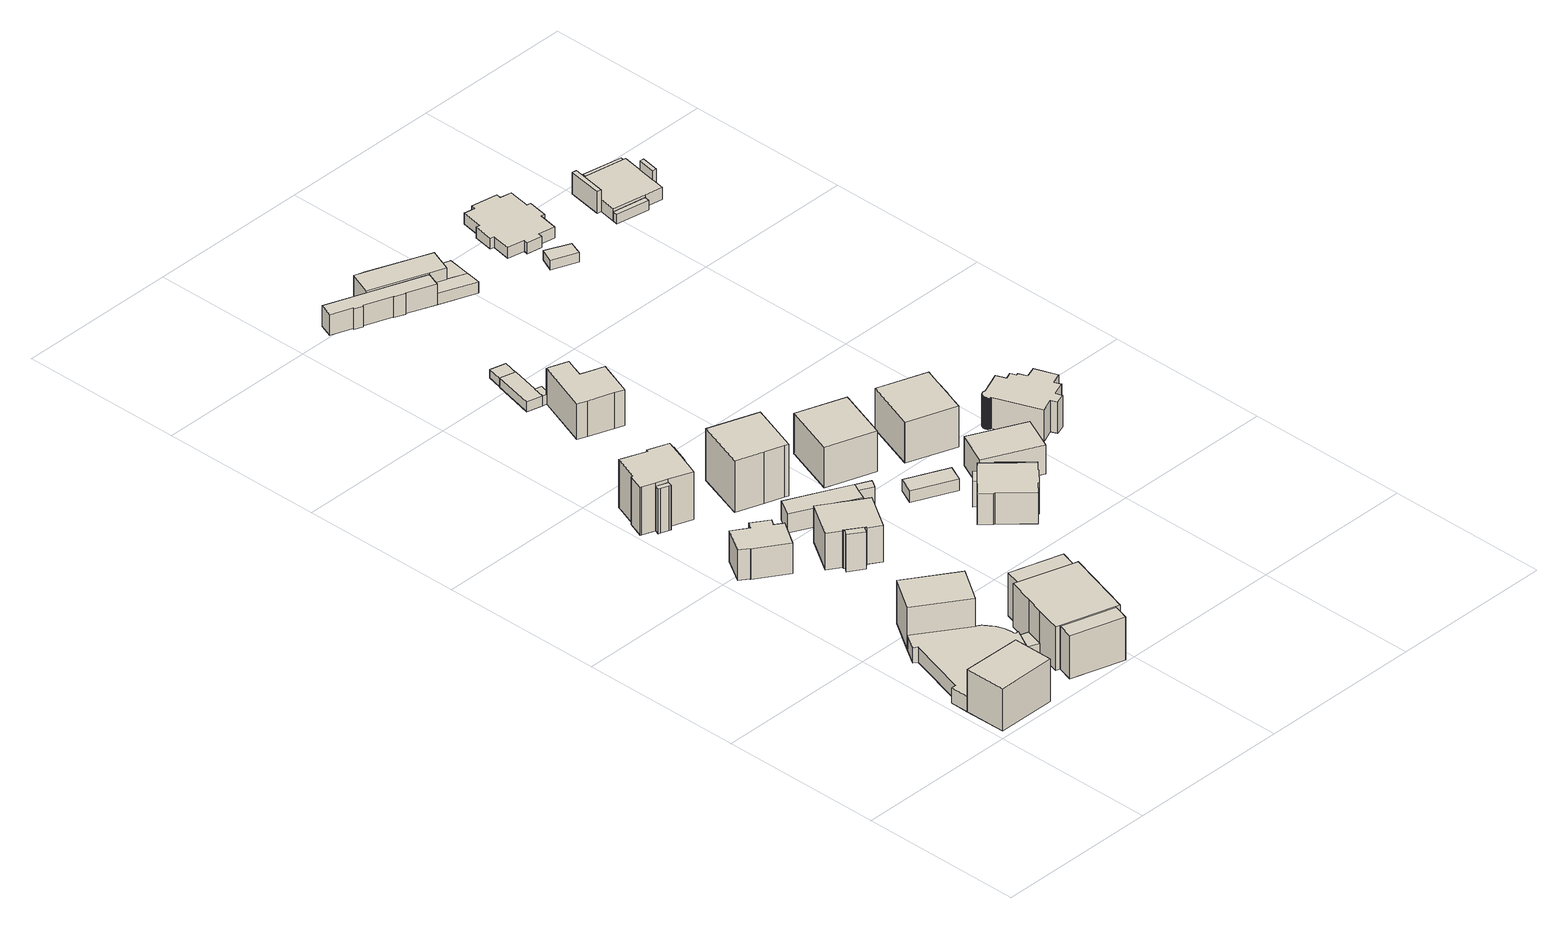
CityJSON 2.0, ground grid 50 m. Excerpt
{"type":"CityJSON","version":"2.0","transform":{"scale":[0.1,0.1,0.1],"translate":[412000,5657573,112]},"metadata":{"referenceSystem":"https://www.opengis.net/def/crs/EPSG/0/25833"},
"CityObjects":{
"building1":{"type":"Building","attributes":{"Gemeindeschluessel":14612000,"Geometrietyp2DReferenz":"3000","function":"31001_9998","roofType":"9999"},"children":["building1-1","building1-2","building1-3","building1-4","building1-5","building1-6","building1-7"]},
"building1-1":{"type":"BuildingPart","attributes":{"Dachtyp_tdc":"tdcPolyFlatRoof","Dachneigung":0,"QualitaetDacherkennung":56,"Geometrietyp2DReferenz":"3000","measuredHeight":13.81,"roofType":"1000"},"parents":["building1"],"geometry":[{"type":"Solid","lod":"1","boundaries":[[[[0,1,2,3]],[[4,5,6,7]],[[3,5,4,0]],[[2,6,5,3]],[[1,7,6,2]],[[0,4,7,1]]]]}]},
"building1-2":{"type":"BuildingPart","attributes":{"Dachtyp_tdc":"tdcFreeFormRoof","Dachneigung":10.01,"QualitaetDacherkennung":7,"Geometrietyp2DReferenz":"3000","measuredHeight":7.67,"roofType":"5000"},"parents":["building1"],"geometry":[{"type":"Solid","lod":"1","boundaries":[[[[8,9,10,11,12,13,14,15,16,17,18,19,20,21,22,23,24,25,26,27,28,29,30,31,32]],[[33,34,35,4,36,7,37,38,39,40,41,42,43,44,45,46,47,48,49,50,51,52,53,54,55]],[[32,34,33,8]],[[31,35,34,32]],[[30,4,35,31]],[[29,36,4,30]],[[28,7,36,29]],[[27,37,7,28]],[[26,38,37,27]],[[25,39,38,26]],[[24,40,39,25]],[[23,41,40,24]],[[22,42,41,23]],[[21,43,42,22]],[[20,44,43,21]],[[19,45,44,20]],[[18,46,45,19]],[[17,47,46,18]],[[16,48,47,17]],[[15,49,48,16]],[[14,50,49,15]],[[13,51,50,14]],[[12,52,51,13]],[[11,53,52,12]],[[10,54,53,11]],[[9,55,54,10]],[[8,33,55,9]]]]}]},
"building1-3":{"type":"BuildingPart","attributes":{"Dachtyp_tdc":"tdcPolyFlatRoof","Dachneigung":0,"QualitaetDacherkennung":78,"Geometrietyp2DReferenz":"3000","measuredHeight":13.97,"roofType":"1000"},"parents":["building1"],"geometry":[{"type":"Solid","lod":"1","boundaries":[[[[56,57,58,59,60,61,62,63,64,65,66]],[[67,68,69,70,71,72,73,74,75,76,77]],[[65,68,67,66]],[[64,69,68,65]],[[63,70,69,64]],[[62,71,70,63]],[[61,72,71,62]],[[60,73,72,61]],[[59,74,73,60]],[[58,75,74,59]],[[57,76,75,58]],[[56,77,76,57]],[[66,67,77,56]]]]}]},
"building1-4":{"type":"BuildingPart","attributes":{"Dachtyp_tdc":"tdcCutGableRoof","Dachneigung":0.184,"QualitaetDacherkennung":69,"Geometrietyp2DReferenz":"3000","measuredHeight":13.96,"roofType":"9999"},"parents":["building1"],"geometry":[{"type":"Solid","lod":"1","boundaries":[[[[78,79,80,81]],[[52,82,83,54]],[[81,82,52,78]],[[80,83,82,81]],[[79,54,83,80]],[[78,52,54,79]]]]}]},
"building1-5":{"type":"BuildingPart","attributes":{"Dachtyp_tdc":"tdcPolyFlatRoof","Dachneigung":8.02,"QualitaetDacherkennung":47,"Geometrietyp2DReferenz":"3000","measuredHeight":14.15,"roofType":"2100"},"parents":["building1"],"geometry":[{"type":"Solid","lod":"1","boundaries":[[[[84,85,86,87,88]],[[74,73,89,90,75]],[[88,73,74,84]],[[87,89,73,88]],[[86,90,89,87]],[[85,75,90,86]],[[84,74,75,85]]]]}]},
"building1-6":{"type":"BuildingPart","attributes":{"Dachtyp_tdc":"tdcPolyFlatRoof","Dachneigung":17.38,"QualitaetDacherkennung":44,"Geometrietyp2DReferenz":"3000","measuredHeight":4.23,"roofType":"2100"},"parents":["building1"],"geometry":[{"type":"Solid","lod":"1","boundaries":[[[[91,92,93,94,95,96,97]],[[98,99,46,45,100,67,77]],[[96,98,77,97]],[[95,99,98,96]],[[94,46,99,95]],[[93,45,46,94]],[[92,100,45,93]],[[91,67,100,92]],[[97,77,67,91]]]]}]},
"building1-7":{"type":"BuildingPart","attributes":{"Dachtyp_tdc":"tdcPolyFlatRoof","Dachneigung":8.83,"QualitaetDacherkennung":47,"Geometrietyp2DReferenz":"3000","measuredHeight":14.2,"roofType":"2100"},"parents":["building1"],"geometry":[{"type":"Solid","lod":"1","boundaries":[[[[101,102,103,104]],[[105,70,69,106]],[[104,70,105,101]],[[103,69,70,104]],[[102,106,69,103]],[[101,105,106,102]]]]}]},
"building2":{"type":"Building","attributes":{"Dachtyp_tdc":"tdcFreeFormRoof","Gemeindeschluessel":14612000,"Dachneigung":21.35,"QualitaetDacherkennung":28,"Geometrietyp2DReferenz":"3000","measuredHeight":11.44,"function":"31001_9998","roofType":"5000"},"geometry":[{"type":"Solid","lod":"1","boundaries":[[[[107,108,109,110,111,112,113,114,115,116,117]],[[118,119,120,121,122,123,124,125,126,127,128]],[[117,119,118,107]],[[116,120,119,117]],[[115,121,120,116]],[[114,122,121,115]],[[113,123,122,114]],[[112,124,123,113]],[[111,125,124,112]],[[110,126,125,111]],[[109,127,126,110]],[[108,128,127,109]],[[107,118,128,108]]]]}]},
"building3":{"type":"Building","attributes":{"Gemeindeschluessel":14612000,"Geometrietyp2DReferenz":"3000","function":"31001_9998","roofType":"9999"},"children":["building3-1","building3-2","building3-3"]},
"building3-1":{"type":"BuildingPart","attributes":{"Dachtyp_tdc":"tdcPolyFlatRoof","Dachneigung":27.1,"QualitaetDacherkennung":61,"Geometrietyp2DReferenz":"3000","measuredHeight":14.26,"roofType":"2100"},"parents":["building3"],"geometry":[{"type":"Solid","lod":"1","boundaries":[[[[129,130,131,132]],[[133,134,135,136]],[[132,134,133,129]],[[131,135,134,132]],[[130,136,135,131]],[[129,133,136,130]]]]}]},
"building3-2":{"type":"BuildingPart","attributes":{"Dachtyp_tdc":"tdcPolyFlatRoof","Dachneigung":31.31,"QualitaetDacherkennung":47,"Geometrietyp2DReferenz":"3000","measuredHeight":14.79,"roofType":"2100"},"parents":["building3"],"geometry":[{"type":"Solid","lod":"1","boundaries":[[[[137,138,139,140,141,142]],[[143,144,145,146,147,148]],[[142,144,143,137]],[[141,145,144,142]],[[140,146,145,141]],[[139,147,146,140]],[[138,148,147,139]],[[137,143,148,138]]]]}]},
"building3-3":{"type":"BuildingPart","attributes":{"Dachtyp_tdc":"tdcFreeFormRoof","Dachneigung":29.78,"QualitaetDacherkennung":62,"Geometrietyp2DReferenz":"3000","measuredHeight":17.61,"roofType":"5000"},"parents":["building3"],"geometry":[{"type":"Solid","lod":"1","boundaries":[[[[149,150,151,152,153,154,155,156,157,158,159,160,161,162]],[[163,164,165,166,167,133,168,136,169,144,143,170,171,172]],[[162,164,163,149]],[[161,165,164,162]],[[160,166,165,161]],[[159,167,166,160]],[[158,133,167,159]],[[157,168,133,158]],[[156,136,168,157]],[[155,169,136,156]],[[154,144,169,155]],[[153,143,144,154]],[[152,170,143,153]],[[151,171,170,152]],[[150,172,171,151]],[[149,163,172,150]]]]}]},
"building4":{"type":"Building","attributes":{"Gemeindeschluessel":14612000,"Geometrietyp2DReferenz":"3000","function":"31001_9998","roofType":"9999"},"children":["building4-1","building4-2"]},
"building4-1":{"type":"BuildingPart","attributes":{"Dachtyp_tdc":"tdcGableRoof","Dachneigung":28.21,"QualitaetDacherkennung":51,"Geometrietyp2DReferenz":"3000","measuredHeight":13.75,"roofType":"3100"},"parents":["building4"],"geometry":[{"type":"Solid","lod":"1","boundaries":[[[[173,174,175,176,177,178,179,180,181,182]],[[183,184,185,186,187,188,189,190,191,192]],[[182,184,183,173]],[[181,185,184,182]],[[180,186,185,181]],[[179,187,186,180]],[[178,188,187,179]],[[177,189,188,178]],[[176,190,189,177]],[[175,191,190,176]],[[174,192,191,175]],[[173,183,192,174]]]]}]},
"building4-2":{"type":"BuildingPart","attributes":{"Dachtyp_tdc":"tdcPolyFlatRoof","Dachneigung":27.36,"QualitaetDacherkennung":19,"Geometrietyp2DReferenz":"3000","measuredHeight":12.52,"roofType":"2100"},"parents":["building4"],"geometry":[{"type":"Solid","lod":"1","boundaries":[[[[193,194,195,196,197,198,199,200]],[[201,202,203,204,205,206,186,184]],[[200,202,201,193]],[[199,203,202,200]],[[198,204,203,199]],[[197,205,204,198]],[[196,206,205,197]],[[195,186,206,196]],[[194,184,186,195]],[[193,201,184,194]]]]}]},
"building5":{"type":"Building","attributes":{"Dachtyp_tdc":"tdcFreeFormRoof","Gemeindeschluessel":14612000,"Dachneigung":17.05,"QualitaetDacherkennung":31,"Geometrietyp2DReferenz":"3000","measuredHeight":6.68,"function":"31001_9998","roofType":"5000"},"geometry":[{"type":"Solid","lod":"1","boundaries":[[[[207,208,209,210,211,212]],[[213,214,215,216,217,218]],[[212,214,213,207]],[[211,215,214,212]],[[210,216,215,211]],[[209,217,216,210]],[[208,218,217,209]],[[207,213,218,208]]]]}]},
"building6":{"type":"Building","attributes":{"Dachtyp_tdc":"tdcTentRoof","Gemeindeschluessel":14612000,"Dachneigung":24.76,"QualitaetDacherkennung":51,"Geometrietyp2DReferenz":"3000","measuredHeight":18.45,"function":"31001_9998","roofType":"3500"},"geometry":[{"type":"Solid","lod":"1","boundaries":[[[[219,220,221,222,223,224,225]],[[226,227,228,229,230,231,232]],[[225,227,226,219]],[[224,228,227,225]],[[223,229,228,224]],[[222,230,229,223]],[[221,231,230,222]],[[220,232,231,221]],[[219,226,232,220]]]]}]},
"building7":{"type":"Building","attributes":{"Dachtyp_tdc":"tdcPolyFlatRoof","Gemeindeschluessel":14612000,"Dachneigung":10.16,"QualitaetDacherkennung":55,"Geometrietyp2DReferenz":"3000","measuredHeight":5.81,"function":"31001_9998","roofType":"2100"},"geometry":[{"type":"Solid","lod":"1","boundaries":[[[[233,234,235,236,237,238]],[[239,240,241,242,243,244]],[[238,240,239,233]],[[237,241,240,238]],[[236,242,241,237]],[[235,243,242,236]],[[234,244,243,235]],[[233,239,244,234]]]]}]},
"building8":{"type":"Building","attributes":{"Dachtyp_tdc":"tdcFreeFormRoof","Gemeindeschluessel":14612000,"Dachneigung":33.79,"QualitaetDacherkennung":71,"Geometrietyp2DReferenz":"3000","measuredHeight":13.36,"function":"31001_9998","roofType":"5000"},"geometry":[{"type":"Solid","lod":"1","boundaries":[[[[245,246,247,248,249,250,251,252,253,254,255,256,257]],[[258,259,260,261,262,263,264,265,266,267,268,269,270]],[[257,259,258,245]],[[256,260,259,257]],[[255,261,260,256]],[[254,262,261,255]],[[253,263,262,254]],[[252,264,263,253]],[[251,265,264,252]],[[250,266,265,251]],[[249,267,266,250]],[[248,268,267,249]],[[247,269,268,248]],[[246,270,269,247]],[[245,258,270,246]]]]}]},
"building9":{"type":"Building","attributes":{"Gemeindeschluessel":14612000,"Geometrietyp2DReferenz":"3000","function":"31001_9998","roofType":"9999"},"children":["building9-1","building9-2"]},
"building9-1":{"type":"BuildingPart","attributes":{"Dachtyp_tdc":"tdcPolyFlatRoof","Dachneigung":4.37,"QualitaetDacherkennung":68,"Geometrietyp2DReferenz":"3000","measuredHeight":3.14,"roofType":"2100"},"parents":["building9"],"geometry":[{"type":"Solid","lod":"1","boundaries":[[[[271,272,273,274,275,276]],[[277,278,279,280,281,282]],[[276,278,277,271]],[[275,279,278,276]],[[274,280,279,275]],[[273,281,280,274]],[[272,282,281,273]],[[271,277,282,272]]]]}]},
"building9-2":{"type":"BuildingPart","attributes":{"Dachtyp_tdc":"tdcPolyFlatRoof","Dachneigung":0,"QualitaetDacherkennung":90,"Geometrietyp2DReferenz":"3000","measuredHeight":3.08,"roofType":"1000"},"parents":["building9"],"geometry":[{"type":"Solid","lod":"1","boundaries":[[[[283,284,285,273,272]],[[286,282,281,287,288]],[[272,282,286,283]],[[273,281,282,272]],[[285,287,281,273]],[[284,288,287,285]],[[283,286,288,284]]]]}]},
"building10":{"type":"Building","attributes":{"Dachtyp_tdc":"tdcPolyFlatRoof","Gemeindeschluessel":14612000,"Dachneigung":10.04,"QualitaetDacherkennung":71,"Geometrietyp2DReferenz":"3000","measuredHeight":3.11,"function":"31001_9998","roofType":"2100"},"geometry":[{"type":"Solid","lod":"1","boundaries":[[[[289,290,291,292]],[[293,294,295,296]],[[292,294,293,289]],[[291,295,294,292]],[[290,296,295,291]],[[289,293,296,290]]]]}]},
"building11":{"type":"Building","attributes":{"Dachtyp_tdc":"tdcFreeFormRoof","Gemeindeschluessel":14612000,"Dachneigung":26.36,"QualitaetDacherkennung":58,"Geometrietyp2DReferenz":"3000","measuredHeight":14.49,"function":"31001_9998","roofType":"5000"},"geometry":[{"type":"Solid","lod":"1","boundaries":[[[[297,298,299,300,301,302]],[[303,304,305,306,307,308]],[[302,304,303,297]],[[301,305,304,302]],[[300,306,305,301]],[[299,307,306,300]],[[298,308,307,299]],[[297,303,308,298]]]]}]},
"building12":{"type":"Building","attributes":{"Dachtyp_tdc":"tdcGableRoof","Gemeindeschluessel":14612000,"Dachneigung":43.45,"QualitaetDacherkennung":60,"Geometrietyp2DReferenz":"3000","measuredHeight":5.32,"function":"31001_9998","roofType":"3100"},"geometry":[{"type":"Solid","lod":"1","boundaries":[[[[309,310,311,312]],[[313,314,315,316]],[[312,314,313,309]],[[311,315,314,312]],[[310,316,315,311]],[[309,313,316,310]]]]}]},
"building13":{"type":"Building","attributes":{"Gemeindeschluessel":14612000,"Geometrietyp2DReferenz":"3000","function":"31001_9998","roofType":"9999"},"children":["building13-1","building13-2","building13-3"]},
"building13-1":{"type":"BuildingPart","attributes":{"Dachtyp_tdc":"tdcPolyFlatRoof","Dachneigung":36.32,"QualitaetDacherkennung":47,"Geometrietyp2DReferenz":"3000","measuredHeight":8.52,"roofType":"2100"},"parents":["building13"],"geometry":[{"type":"Solid","lod":"1","boundaries":[[[[317,318,319,320,321]],[[322,323,324,325,326]],[[321,322,326,317]],[[320,323,322,321]],[[319,324,323,320]],[[318,325,324,319]],[[317,326,325,318]]]]}]},
"building13-2":{"type":"BuildingPart","attributes":{"Dachtyp_tdc":"tdcGableRoof","Dachneigung":15.63,"QualitaetDacherkennung":21,"Geometrietyp2DReferenz":"3000","measuredHeight":10.46,"roofType":"3100"},"parents":["building13"],"geometry":[{"type":"Solid","lod":"1","boundaries":[[[[327,328,329,330,331,332,333]],[[334,335,336,337,338,339,340]],[[333,335,334,327]],[[332,336,335,333]],[[331,337,336,332]],[[330,338,337,331]],[[329,339,338,330]],[[328,340,339,329]],[[327,334,340,328]]]]}]},
"building13-3":{"type":"BuildingPart","attributes":{"Dachtyp_tdc":"tdcHipAndGableRoof","Dachneigung":23.68,"QualitaetDacherkennung":31,"Geometrietyp2DReferenz":"3000","measuredHeight":12.31,"roofType":"5000"},"parents":["building13"],"geometry":[{"type":"Solid","lod":"1","boundaries":[[[[341,342,343,344,345,346,347,348,349,350,351,352,353,354,355]],[[325,356,336,357,334,358,359,360,361,362,363,364,365,366,326]],[[355,356,325,341]],[[354,336,356,355]],[[353,357,336,354]],[[352,334,357,353]],[[351,358,334,352]],[[350,359,358,351]],[[349,360,359,350]],[[348,361,360,349]],[[347,362,361,348]],[[346,363,362,347]],[[345,364,363,346]],[[344,365,364,345]],[[343,366,365,344]],[[342,326,366,343]],[[341,325,326,342]]]]}]},
"building14":{"type":"Building","attributes":{"Dachtyp_tdc":"tdcPolyFlatRoof","Gemeindeschluessel":14612000,"Dachneigung":2.65,"QualitaetDacherkennung":81,"Geometrietyp2DReferenz":"3000","measuredHeight":6.77,"function":"31001_2000","roofType":"2100"},"geometry":[{"type":"Solid","lod":"1","boundaries":[[[[367,368,369,370,371,372,373,374,375,376,377,378,379]],[[380,381,382,383,384,385,386,387,388,389,390,391,392]],[[379,381,380,367]],[[378,382,381,379]],[[377,383,382,378]],[[376,384,383,377]],[[375,385,384,376]],[[374,386,385,375]],[[373,387,386,374]],[[372,388,387,373]],[[371,389,388,372]],[[370,390,389,371]],[[369,391,390,370]],[[368,392,391,369]],[[367,380,392,368]]]]}]},
"building15":{"type":"Building","attributes":{"Dachtyp_tdc":"tdcPolyFlatRoof","Gemeindeschluessel":14612000,"Dachneigung":4.18,"QualitaetDacherkennung":85,"Geometrietyp2DReferenz":"3000","measuredHeight":7.72,"function":"31001_2000","roofType":"2100"},"geometry":[{"type":"Solid","lod":"1","boundaries":[[[[393,394,395,396,397,398,399,400,401]],[[402,403,404,405,406,407,408,409,410]],[[401,403,402,393]],[[400,404,403,401]],[[399,405,404,400]],[[398,406,405,399]],[[397,407,406,398]],[[396,408,407,397]],[[395,409,408,396]],[[394,410,409,395]],[[393,402,410,394]]]]}]},
"building16":{"type":"Building","attributes":{"Dachtyp_tdc":"tdcCutTentRoof","Gemeindeschluessel":14612000,"Dachneigung":37.34,"QualitaetDacherkennung":54,"Geometrietyp2DReferenz":"3000","measuredHeight":10.9,"function":"31001_9998","roofType":"9999"},"geometry":[{"type":"Solid","lod":"1","boundaries":[[[[411,412,413,414]],[[415,416,417,418]],[[414,416,415,411]],[[413,417,416,414]],[[412,418,417,413]],[[411,415,418,412]]]]}]},
"building17":{"type":"Building","attributes":{"Dachtyp_tdc":"tdcCutTentRoof","Gemeindeschluessel":14612000,"Dachneigung":25.2,"QualitaetDacherkennung":60,"Geometrietyp2DReferenz":"3000","measuredHeight":14.65,"function":"31001_9998","roofType":"9999"},"geometry":[{"type":"Solid","lod":"1","boundaries":[[[[419,420,421,422,423,424,425,426,427]],[[428,429,430,431,432,433,434,435,436]],[[427,429,428,419]],[[426,430,429,427]],[[425,431,430,426]],[[424,432,431,425]],[[423,433,432,424]],[[422,434,433,423]],[[421,435,434,422]],[[420,436,435,421]],[[419,428,436,420]]]]}]},
"building18":{"type":"Building","attributes":{"Dachtyp_tdc":"tdcFreeFormRoof","Gemeindeschluessel":14612000,"Dachneigung":68.3,"QualitaetDacherkennung":13,"Geometrietyp2DReferenz":"3000","measuredHeight":6.91,"function":"31001_2000","roofType":"5000"},"geometry":[{"type":"Solid","lod":"1","boundaries":[[[[437,438,439,440,441]],[[388,387,442,443,444]],[[441,387,388,437]],[[440,442,387,441]],[[439,443,442,440]],[[438,444,443,439]],[[437,388,444,438]]]]}]},
"building19":{"type":"Building","attributes":{"Dachtyp_tdc":"tdcPolyFlatRoof","Gemeindeschluessel":14612000,"Dachneigung":5.75,"QualitaetDacherkennung":80,"Geometrietyp2DReferenz":"3000","measuredHeight":3.56,"function":"31001_2000","roofType":"2100"},"geometry":[{"type":"Solid","lod":"1","boundaries":[[[[445,446,447,448,449,450]],[[451,452,453,454,455,456]],[[450,452,451,445]],[[449,453,452,450]],[[448,454,453,449]],[[447,455,454,448]],[[446,456,455,447]],[[445,451,456,446]]]]}]},
"building20":{"type":"Building","attributes":{"name":"Erich-Kästner-Museum","Dachtyp_tdc":"tdcFreeFormRoof","Gemeindeschluessel":14612000,"Dachneigung":29.41,"QualitaetDacherkennung":34,"Geometrietyp2DReferenz":"3000","measuredHeight":12.78,"function":"31001_3034","roofType":"5000"},"geometry":[{"type":"Solid","lod":"1","boundaries":[[[[457,458,459,460,461,462,463,464,465,466,467,468,469,470,471,472,473,474,475,476,477,478,479,480,481,482,483,484,485,486,487,488,489,490,491,492,493,494,495,496,497,498,499,500,501,502,503,504,505,506,507,508,509,510,511,512,513,514,515,516]],[[517,518,519,520,521,522,523,524,525,526,527,528,529,530,531,532,533,534,535,536,537,538,539,540,541,542,543,544,545,546,547,548,549,550,551,552,553,554,555,556,557,558,559,560,561,562,563,564,565,566,567,568,569,570,571,572,573,574,575,576]],[[516,518,517,457]],[[515,519,518,516]],[[514,520,519,515]],[[513,521,520,514]],[[512,522,521,513]],[[511,523,522,512]],[[510,524,523,511]],[[509,525,524,510]],[[508,526,525,509]],[[507,527,526,508]],[[506,528,527,507]],[[505,529,528,506]],[[504,530,529,505]],[[503,531,530,504]],[[502,532,531,503]],[[501,533,532,502]],[[500,534,533,501]],[[499,535,534,500]],[[498,536,535,499]],[[497,537,536,498]],[[496,538,537,497]],[[495,539,538,496]],[[494,540,539,495]],[[493,541,540,494]],[[492,542,541,493]],[[491,543,542,492]],[[490,544,543,491]],[[489,545,544,490]],[[488,546,545,489]],[[487,547,546,488]],[[486,548,547,487]],[[485,549,548,486]],[[484,550,549,485]],[[483,551,550,484]],[[482,552,551,483]],[[481,553,552,482]],[[480,554,553,481]],[[479,555,554,480]],[[478,556,555,479]],[[477,557,556,478]],[[476,558,557,477]],[[475,559,558,476]],[[474,560,559,475]],[[473,561,560,474]],[[472,562,561,473]],[[471,563,562,472]],[[470,564,563,471]],[[469,565,564,470]],[[468,566,565,469]],[[467,567,566,468]],[[466,568,567,467]],[[465,569,568,466]],[[464,570,569,465]],[[463,571,570,464]],[[462,572,571,463]],[[461,573,572,462]],[[460,574,573,461]],[[459,575,574,460]],[[458,576,575,459]],[[457,517,576,458]]]]}]},
"building21":{"type":"Building","attributes":{"Dachtyp_tdc":"tdcPolyFlatRoof","Gemeindeschluessel":14612000,"Dachneigung":3.65,"QualitaetDacherkennung":81,"Geometrietyp2DReferenz":"3000","measuredHeight":3.29,"function":"31001_9998","roofType":"2100"},"geometry":[{"type":"Solid","lod":"1","boundaries":[[[[577,578,579,580]],[[581,582,583,584]],[[580,582,581,577]],[[579,583,582,580]],[[578,584,583,579]],[[577,581,584,578]]]]}]},
"building22":{"type":"Building","attributes":{"Dachtyp_tdc":"tdcFreeFormRoof","Gemeindeschluessel":14612000,"Dachneigung":10.03,"QualitaetDacherkennung":20,"Geometrietyp2DReferenz":"3000","measuredHeight":4.86,"function":"31001_9998","roofType":"5000"},"geometry":[{"type":"Solid","lod":"1","boundaries":[[[[585,586,587,588,589,590,591,592,593,594,595,596,597,598,599,600,601,602,603,604]],[[605,606,607,608,609,610,611,612,613,614,615,616,617,618,619,620,621,622,623,624]],[[604,606,605,585]],[[603,607,606,604]],[[602,608,607,603]],[[601,609,608,602]],[[600,610,609,601]],[[599,611,610,600]],[[598,612,611,599]],[[597,613,612,598]],[[596,614,613,597]],[[595,615,614,596]],[[594,616,615,595]],[[593,617,616,594]],[[592,618,617,593]],[[591,619,618,592]],[[590,620,619,591]],[[589,621,620,590]],[[588,622,621,589]],[[587,623,622,588]],[[586,624,623,587]],[[585,605,624,586]]]]}]},
"building23":{"type":"Building","attributes":{"Gemeindeschluessel":14612000,"Geometrietyp2DReferenz":"3000","function":"31001_9998","roofType":"9999"},"children":["building23-1","building23-2","building23-3","building23-4","building23-5"]},
"building23-1":{"type":"BuildingPart","attributes":{"Dachtyp_tdc":"tdcPolyFlatRoof","Dachneigung":0,"QualitaetDacherkennung":57,"Geometrietyp2DReferenz":"3000","measuredHeight":3.07,"roofType":"1000"},"parents":["building23"],"geometry":[{"type":"Solid","lod":"1","boundaries":[[[[625,626,627,628]],[[629,630,631,632]],[[628,630,629,625]],[[627,631,630,628]],[[626,632,631,627]],[[625,629,632,626]]]]}]},
"building23-2":{"type":"BuildingPart","attributes":{"Dachtyp_tdc":"tdcPolyFlatRoof","Dachneigung":0,"QualitaetDacherkennung":0,"Geometrietyp2DReferenz":"3000","measuredHeight":3,"roofType":"9999"},"parents":["building23"],"geometry":[{"type":"Solid","lod":"1","boundaries":[[[[633,634,635,636]],[[637,638,639,640]],[[636,638,637,633]],[[635,639,638,636]],[[634,640,639,635]],[[633,637,640,634]]]]}]},
"building23-3":{"type":"BuildingPart","attributes":{"Dachtyp_tdc":"tdcPolyFlatRoof","Dachneigung":3.17,"QualitaetDacherkennung":78,"Geometrietyp2DReferenz":"3000","measuredHeight":6.95,"roofType":"2100"},"parents":["building23"],"geometry":[{"type":"Solid","lod":"1","boundaries":[[[[641,642,643,644]],[[645,646,647,648]],[[644,646,645,641]],[[643,647,646,644]],[[642,648,647,643]],[[641,645,648,642]]]]}]},
"building23-4":{"type":"BuildingPart","attributes":{"Dachtyp_tdc":"tdcGableRoof","Dachneigung":17.64,"QualitaetDacherkennung":37,"Geometrietyp2DReferenz":"3000","measuredHeight":8.3,"roofType":"3100"},"parents":["building23"],"geometry":[{"type":"Solid","lod":"1","boundaries":[[[[649,650,651,652]],[[653,654,655,656]],[[652,654,653,649]],[[651,655,654,652]],[[650,656,655,651]],[[649,653,656,650]]]]}]},
"building23-5":{"type":"BuildingPart","attributes":{"Dachtyp_tdc":"tdcGableRoof","Dachneigung":37.05,"QualitaetDacherkennung":40,"Geometrietyp2DReferenz":"3000","measuredHeight":6.94,"roofType":"3100"},"parents":["building23"],"geometry":[{"type":"Solid","lod":"1","boundaries":[[[[657,658,659,660,661,662,663,664,665]],[[639,638,653,656,632,631,648,647,666]],[[665,638,639,657]],[[664,653,638,665]],[[663,656,653,664]],[[662,632,656,663]],[[661,631,632,662]],[[660,648,631,661]],[[659,647,648,660]],[[658,666,647,659]],[[657,639,666,658]]]]}]}
},
"vertices":[
[116,448,144],[266,346,144],[335,449,144],[184,550,144],[116,448,6],[184,550,6],[335,449,6],[266,346,6],
[39,203,55],[23,203,55],[23,147,55],[70,146,55],[205,145,55],[221,145,55],[234,150,55],[258,159,55],[281,176,55],[292,188,55],[298,199,55],[325,248,55],[322,249,55],[321,247,55],[313,249,55],[312,265,55],[309,285,55],[302,305,55],[288,325,55],[280,337,55],[266,346,55],[140,432,55],[116,448,55],[83,399,55],[96,390,55],[39,203,6],[96,390,6],[83,399,6],[140,432,6],[280,337,6],[288,325,6],[302,305,6],[309,285,6],[312,265,6],[313,249,6],[321,247,6],[322,249,6],[325,248,6],[298,199,6],[292,188,6],[281,176,6],[258,159,6],[234,150,6],[221,145,6],[205,145,6],[70,146,6],[23,147,6],[23,203,6],
[338,184,146],[314,105,146],[327,101,146],[488,53,146],[488,52,146],[500,49,146],[566,261,146],[552,265,146],[392,314,146],[379,318,146],[355,240,146],[355,240,6],[379,318,6],[392,314,6],[552,265,6],[566,261,6],[500,49,6],[488,52,6],[488,53,6],[327,101,6],[314,105,6],[338,184,6],
[205,145,142],[23,147,142],[23,21,142],[205,21,142],[205,21,6],[23,21,6],
[488,53,144],[327,101,144],[312,53,144],[473,4,144],[488,52,144],[473,4,6],[312,53,6],
[355,240,42],[355,239,42],[325,248,42],[298,199,42],[306,197,42],[305,195,42],[338,184,42],[305,195,6],[306,197,6],[355,239,6],
[567,314,144],[407,362,144],[392,314,144],[552,265,144],[567,314,6],[407,362,6],
[65,961,104],[159,899,104],[210,975,104],[185,992,104],[197,1010,104],[146,1044,104],[134,1025,104],[116,1037,104],[86,1057,104],[39,983,104],[67,964,104],[65,961,6],[67,964,6],[39,983,6],[86,1057,6],[116,1037,6],[134,1025,6],[146,1044,6],[197,1010,6],[185,992,6],[210,975,6],[159,899,6],
[201,1378,151],[179,1316,151],[189,1312,151],[212,1374,151],[201,1378,12],[212,1374,12],[189,1312,12],[179,1316,12],
[48,1284,155],[43,1270,155],[50,1268,155],[74,1259,155],[78,1257,155],[83,1271,155],[48,1284,12],[83,1271,12],[78,1257,12],[74,1259,12],[50,1268,12],[43,1270,12],
[29,1348,166],[24,1349,166],[6,1299,166],[10,1298,166],[48,1284,166],[83,1271,166],[152,1245,166],[179,1316,166],[199,1372,166],[201,1378,166],[138,1401,166],[136,1395,166],[58,1425,166],[56,1420,166],[29,1348,12],[56,1420,12],[58,1425,12],[136,1395,12],[138,1401,12],[199,1372,12],[152,1245,12],[10,1298,12],[6,1299,12],[24,1349,12],
[362,766,120],[432,872,120],[393,897,120],[367,915,120],[342,931,120],[302,957,120],[232,851,120],[272,825,120],[297,809,120],[324,791,120],[362,766,3],[324,791,3],[297,809,3],[272,825,3],[232,851,3],[302,957,3],[342,931,3],[367,915,3],[393,897,3],[432,872,3],
[321,787,123],[324,791,123],[272,825,123],[270,821,123],[274,819,123],[264,805,123],[308,776,123],[317,790,123],[321,787,3],[317,790,3],[308,776,3],[264,805,3],[274,819,3],[270,821,3],
[313,1085,66],[283,1033,66],[472,941,66],[486,971,66],[497,992,66],[499,997,66],[313,1085,5],[499,997,5],[497,992,5],[486,971,5],[472,941,5],[283,1033,5],
[249,1191,177],[331,1162,177],[388,1142,177],[399,1138,177],[452,1288,177],[453,1290,177],[302,1343,177],[249,1191,11],[302,1343,11],[453,1290,11],[452,1288,11],[399,1138,11],[388,1142,11],[331,1162,11],
[486,971,65],[527,951,65],[540,971,65],[542,976,65],[499,997,65],[497,992,65],[486,971,10],[497,992,10],[499,997,10],[542,976,10],[540,971,10],[527,951,10],
[327,1856,126],[272,1876,126],[265,1878,126],[264,1875,126],[204,1712,126],[233,1701,126],[308,1674,126],[335,1664,126],[375,1772,126],[362,1777,126],[344,1783,126],[305,1797,126],[316,1827,126],[327,1856,11],[316,1827,11],[305,1797,11],[344,1783,11],[362,1777,11],[375,1772,11],[335,1664,11],[308,1674,11],[233,1701,11],[204,1712,11],[264,1875,11],[265,1878,11],[272,1876,11],
[281,1910,44],[260,1915,44],[251,1878,44],[264,1875,44],[265,1878,44],[272,1876,44],[281,1910,13],[272,1876,13],[265,1878,13],[264,1875,13],[251,1878,13],[260,1915,13],
[282,2003,44],[234,2015,44],[203,1890,44],[282,2003,13],[203,1890,13],[234,2015,13],
[294,2050,41],[246,2062,41],[234,2015,41],[282,2003,41],[294,2050,14],[282,2003,14],[234,2015,14],[246,2062,14],
[636,1044,141],[692,1203,141],[693,1205,141],[545,1257,141],[545,1255,141],[489,1096,141],[636,1044,11],[489,1096,11],[545,1255,11],[545,1257,11],[693,1205,11],[692,1203,11],
[725,835,44],[748,884,44],[621,942,44],[598,893,44],[725,835,7],[598,893,7],[621,942,7],[748,884,7],
[677,725,89],[736,781,89],[728,790,89],[695,759,89],[703,751,89],[703,751,8],[695,759,8],[728,790,8],[736,781,8],[677,725,8],
[853,675,104],[860,682,104],[857,685,104],[819,724,104],[782,762,104],[775,756,104],[812,717,104],[853,675,8],[812,717,8],[775,756,8],[782,762,8],[819,724,8],[857,685,8],[860,682,8],
[736,781,108],[677,725,108],[647,697,108],[646,696,108],[676,665,108],[679,664,108],[757,583,108],[788,613,108],[790,610,108],[832,651,108],[830,653,108],[853,675,108],[816,713,108],[775,756,108],[744,788,108],[744,788,8],[816,713,8],[830,653,8],[832,651,8],[790,610,8],[788,613,8],[757,583,8],[679,664,8],[676,665,8],[646,696,8],[647,697,8],
[191,2465,77],[274,2433,77],[273,2431,77],[305,2419,77],[307,2421,77],[392,2388,77],[409,2432,77],[238,2496,77],[117,2541,77],[101,2499,77],[165,2475,77],[163,2471,77],[189,2461,77],[191,2465,11],[189,2461,11],[163,2471,11],[165,2475,11],[101,2499,11],[117,2541,11],[238,2496,11],[409,2432,11],[392,2388,11],[307,2421,11],[305,2419,11],[273,2431,11],[274,2433,11],
[409,2432,83],[456,2414,83],[483,2484,83],[442,2500,83],[295,2557,83],[291,2558,83],[271,2566,83],[266,2568,83],[238,2496,83],[409,2432,9],[238,2496,9],[266,2568,9],[271,2566,9],[291,2558,9],[295,2557,9],[442,2500,9],[483,2484,9],[456,2414,9],
[765,800,102],[931,720,102],[979,821,102],[813,900,102],[765,800,9],[813,900,9],[979,821,9],[931,720,9],
[902,1080,142],[918,1126,142],[770,1178,142],[769,1177,142],[714,1019,142],[714,1017,142],[861,965,142],[879,1015,142],[884,1028,142],[902,1080,11],[884,1028,11],[879,1015,11],[861,965,11],[714,1017,11],[714,1019,11],[769,1177,11],[770,1178,11],[918,1126,11],
[392,2388,47],[504,2345,47],[512,2392,47],[456,2414,47],[409,2432,47],[456,2414,11],[512,2392,11],[504,2345,11],
[456,2414,42],[512,2392,42],[516,2391,42],[528,2467,42],[525,2468,42],[483,2484,42],[456,2414,10],[483,2484,10],[525,2468,10],[528,2467,10],[516,2391,10],[512,2392,10],
[1057,1018,111],[988,990,111],[987,991,111],[985,991,111],[984,991,111],[983,991,111],[982,991,111],[981,991,111],[980,990,111],[979,990,111],[978,990,111],[977,989,111],[976,989,111],[975,988,111],[974,987,111],[973,987,111],[972,986,111],[971,985,111],[971,984,111],[970,983,111],[970,982,111],[969,981,111],[969,980,111],[968,979,111],[968,978,111],[968,976,111],[968,975,111],[968,974,111],[968,973,111],[968,972,111],[968,971,111],[968,970,111],[969,969,111],[969,968,111],[970,967,111],[970,966,111],[971,965,111],[972,964,111],[973,963,111],[973,962,111],[974,962,111],[975,961,111],[976,960,111],[977,960,111],[978,960,111],[980,959,111],[1033,821,111],[1075,838,111],[1083,819,111],[1113,830,111],[1106,850,111],[1147,866,111],[1139,887,111],[1172,900,111],[1147,967,111],[1114,955,111],[1103,982,111],[1097,979,111],[1090,997,111],[1069,988,111],[1057,1018,10],[1069,988,10],[1090,997,10],[1097,979,10],[1103,982,10],[1114,955,10],[1147,967,10],[1172,900,10],[1139,887,10],[1147,866,10],[1106,850,10],[1113,830,10],[1083,819,10],[1075,838,10],[1033,821,10],[980,959,10],[978,960,10],[977,960,10],[976,960,10],[975,961,10],[974,962,10],[973,962,10],[973,963,10],[972,964,10],[971,965,10],[970,966,10],[970,967,10],[969,968,10],[969,969,10],[968,970,10],[968,971,10],[968,972,10],[968,973,10],[968,974,10],[968,975,10],[968,976,10],[968,978,10],[968,979,10],[969,980,10],[969,981,10],[970,982,10],[970,983,10],[971,984,10],[971,985,10],[972,986,10],[973,987,10],[974,987,10],[975,988,10],[976,989,10],[977,989,10],[978,990,10],[979,990,10],[980,990,10],[981,991,10],[982,991,10],[983,991,10],[984,991,10],[985,991,10],[987,991,10],[988,990,10],
[799,2289,42],[726,2322,42],[707,2279,42],[783,2248,42],[799,2289,11],[783,2248,11],[707,2279,11],[726,2322,11],
[740,2592,44],[738,2578,44],[704,2584,44],[692,2517,44],[680,2519,44],[669,2458,44],[681,2455,44],[670,2396,44],[723,2387,44],[720,2374,44],[767,2366,44],[769,2379,44],[820,2370,44],[831,2429,44],[843,2427,44],[854,2488,44],[842,2490,44],[854,2557,44],[819,2563,44],[821,2578,44],[740,2592,9],[821,2578,9],[819,2563,9],[854,2557,9],[842,2490,9],[854,2488,9],[843,2427,9],[831,2429,9],[820,2370,9],[769,2379,9],[767,2366,9],[720,2374,9],[723,2387,9],[670,2396,9],[681,2455,9],[669,2458,9],[680,2519,9],[692,2517,9],[704,2584,9],[738,2578,9],
[1043,2480,41],[1040,2460,41],[1163,2439,41],[1166,2458,41],[1043,2480,11],[1166,2458,11],[1163,2439,11],[1040,2460,11],
[975,2293,41],[1077,2275,41],[1080,2291,41],[977,2308,41],[975,2293,11],[977,2308,11],[1080,2291,11],[1077,2275,11],
[1164,2375,79],[1152,2377,79],[1142,2322,79],[1154,2320,79],[1164,2375,11],[1154,2320,11],[1142,2322,11],[1152,2377,11],
[986,2360,81],[1005,2466,81],[992,2468,81],[974,2362,81],[986,2360,11],[974,2362,11],[992,2468,11],[1005,2466,11],
[1080,2291,50],[1135,2281,50],[1142,2322,50],[1152,2377,50],[1163,2439,50],[1040,2460,50],[1005,2466,50],[986,2360,50],[977,2308,50],[1135,2281,11]
]}
